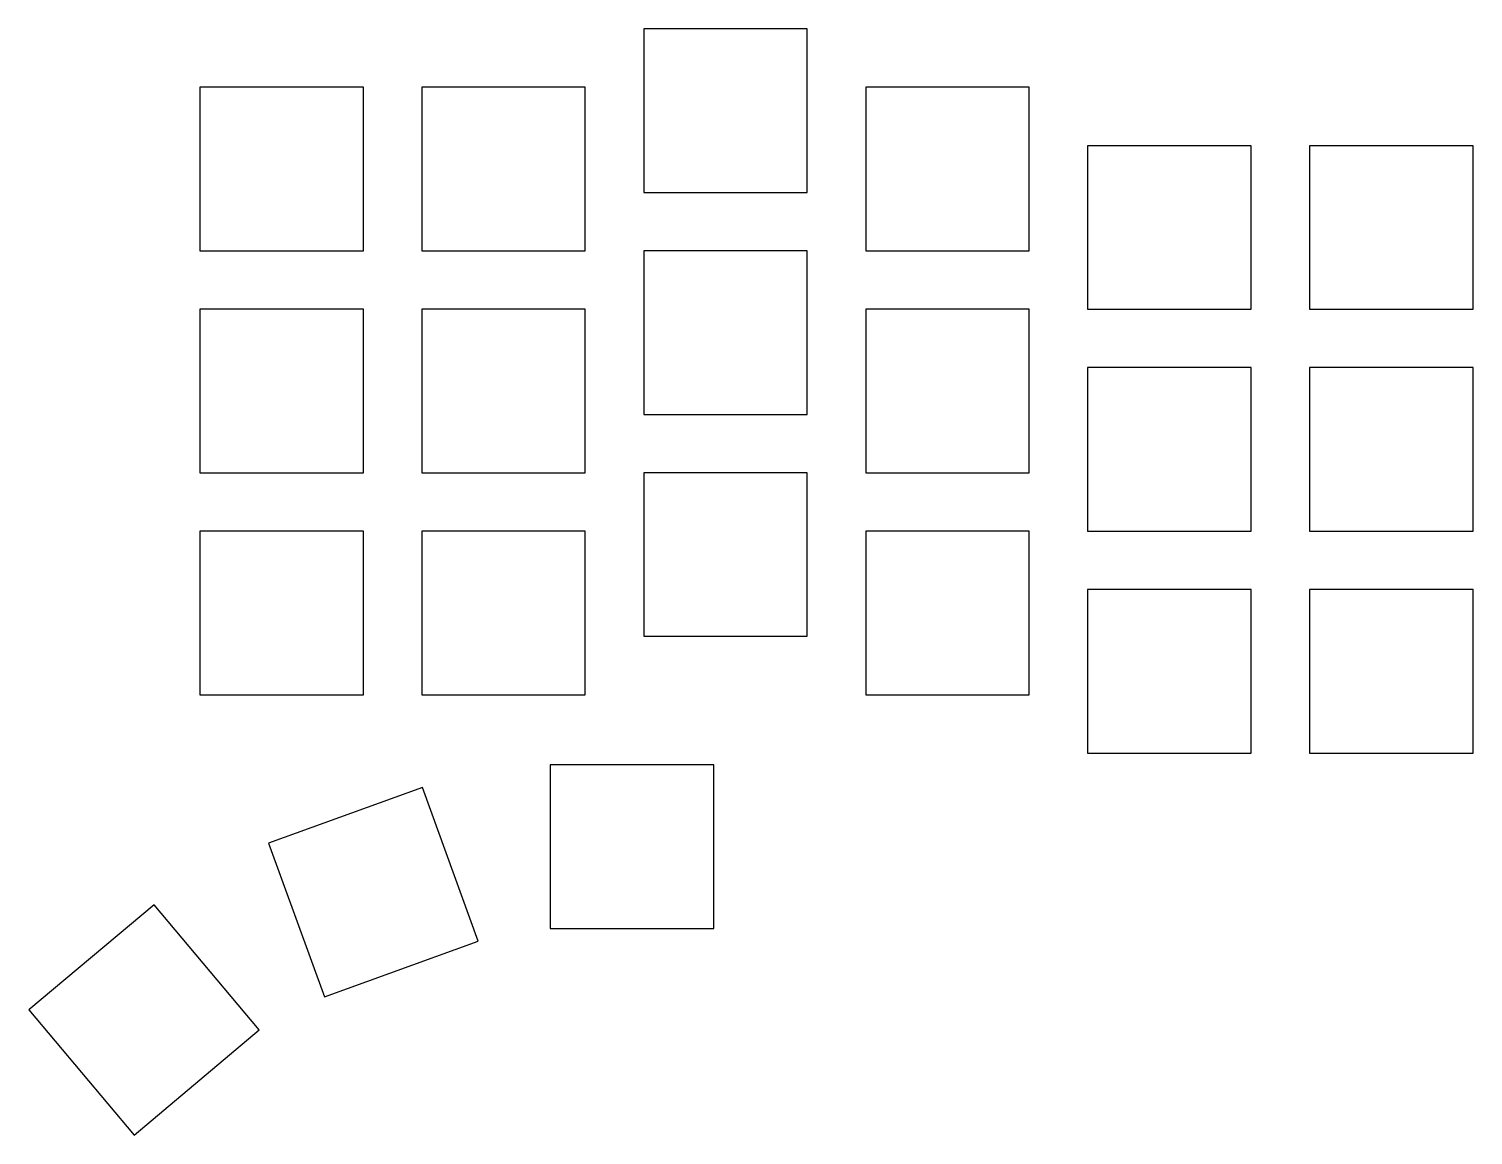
# Model space of a CAD drawing. Header units: millimetres. Extents: x 253 to 377, y -140 to -45.
import ezdxf

# ---------------------------------------------------------------- set-up
doc = ezdxf.new("R2010")
doc.units = ezdxf.units.MM

msp = doc.modelspace()

# ---------------------------------------------------------------- linework, layer by layer
for p, q in [((320, -45), (306, -45)), ((306, -45), (306, -59)), ((320, -59), (320, -45)), ((282, -50), (268, -50)), ((268, -50), (268, -64)), ((282, -64), (282, -50)), ((301, -50), (287, -50)), ((287, -50), (287, -64)), ((301, -64), (301, -50)), ((339, -50), (325, -50)), ((325, -50), (325, -64)), ((339, -64), (339, -50)), ((358, -55), (344, -55)), ((344, -55), (344, -69)), ((358, -69), (358, -55)), ((377, -55), (363, -55)), ((363, -55), (363, -69)), ((377, -69), (377, -55)), ((306, -59), (320, -59)), ((268, -64), (282, -64)), ((287, -64), (301, -64)), ((320, -64), (306, -64)), ((306, -64), (306, -78)), ((320, -78), (320, -64)), ((325, -64), (339, -64)), ((282, -69), (268, -69)), ((268, -69), (268, -83)), ((282, -83), (282, -69)), ((301, -69), (287, -69)), ((287, -69), (287, -83)), ((301, -83), (301, -69)), ((339, -69), (325, -69)), ((325, -69), (325, -83)), ((339, -83), (339, -69)), ((344, -69), (358, -69)), ((363, -69), (377, -69)), ((358, -74), (344, -74)), ((344, -74), (344, -88)), ((358, -88), (358, -74)), ((377, -74), (363, -74)), ((363, -74), (363, -88)), ((377, -88), (377, -74)), ((306, -78), (320, -78)), ((268, -83), (282, -83)), ((287, -83), (301, -83)), ((320, -83), (306, -83)), ((306, -83), (306, -97)), ((320, -97), (320, -83)), ((325, -83), (339, -83)), ((282, -88), (268, -88)), ((268, -88), (268, -102)), ((282, -102), (282, -88)), ((301, -88), (287, -88)), ((287, -88), (287, -102)), ((301, -102), (301, -88)), ((339, -88), (325, -88)), ((325, -88), (325, -102)), ((339, -102), (339, -88)), ((344, -88), (358, -88)), ((363, -88), (377, -88)), ((358, -93), (344, -93)), ((344, -93), (344, -107)), ((358, -107), (358, -93)), ((377, -93), (363, -93)), ((363, -93), (363, -107)), ((377, -107), (377, -93)), ((306, -97), (320, -97)), ((268, -102), (282, -102)), ((287, -102), (301, -102)), ((325, -102), (339, -102)), ((344, -107), (358, -107)), ((363, -107), (377, -107)), ((312, -108), (298, -108)), ((298, -108), (298, -122)), ((312, -122), (312, -108)), ((287.05, -109.93), (273.89, -114.72)), ((291.84, -123.09), (287.05, -109.93)), ((273.89, -114.72), (278.68, -127.87)), ((264.09, -119.98), (253.37, -128.98)), ((273.09, -130.7), (264.09, -119.98)), ((298, -122), (312, -122)), ((278.68, -127.87), (291.84, -123.09)), ((253.37, -128.98), (262.37, -139.7)), ((262.37, -139.7), (273.09, -130.7))]:
    msp.add_line(p, q)

doc.saveas('drawing.dxf')
